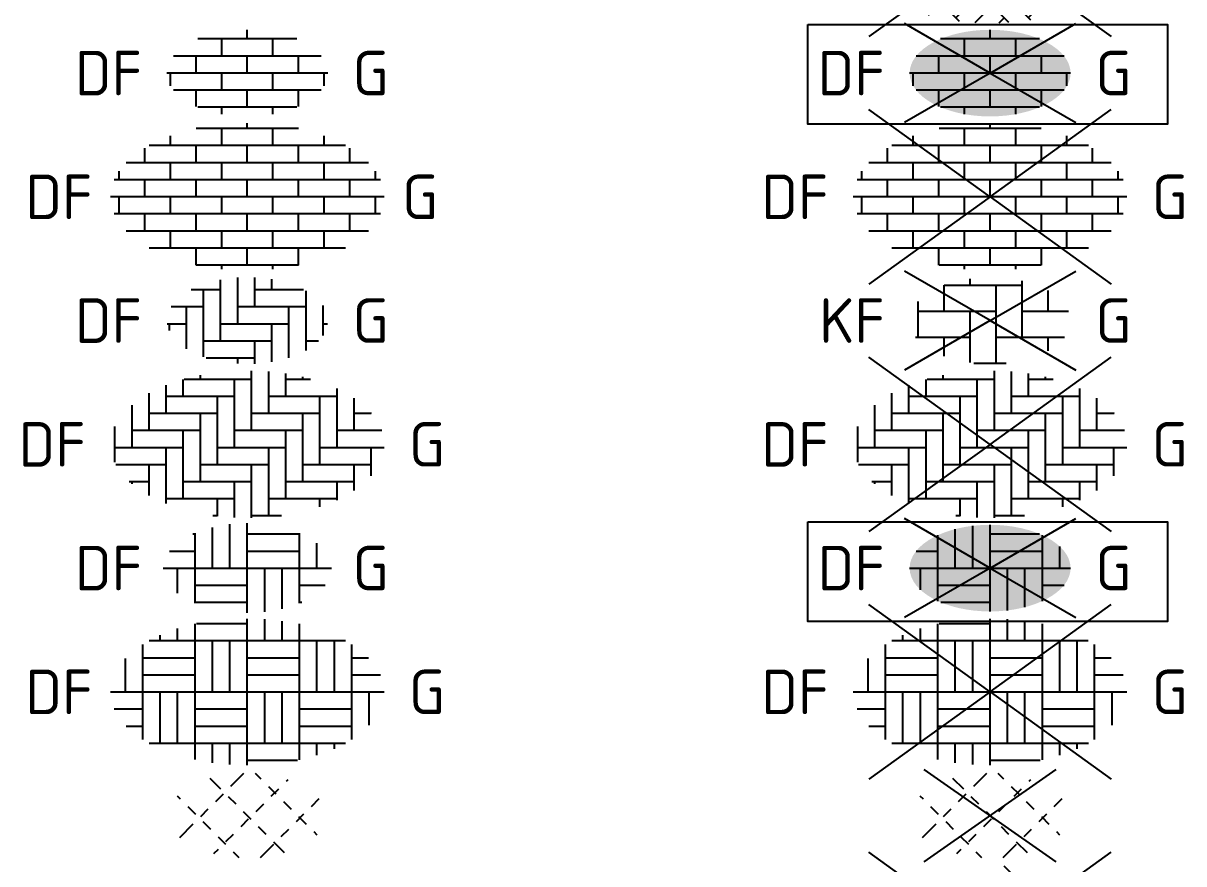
# Model space of a CAD drawing. Header units: metres. Extents: x -77 to 448, y 4806 to 5239.
# Drawn here: x -36.61 to -27.23, y 4873.61 to 4880.4 of the extents above; entities that cross this region are included whole.
import ezdxf
from ezdxf.enums import TextEntityAlignment as Align

# ---------------------------------------------------------------- set-up
doc = ezdxf.new("R2010")
doc.units = ezdxf.units.M
doc.layers.add('V-WE-VH-OPENVERHARDING_STRAATBAKSTEEN-S', color=90, linetype='Continuous', lineweight=25)
doc.styles.add('NLCS-ISO', font='NLCS-ISO.ttf')

# ---------------------------------------------------------------- blocks, each defined once
blk = doc.blocks.new('SVH-BOUWWEG_KL-SO')
for p, q in [((-1.067, 1.067), (-1.506, 1.506)), ((-0.661, 1.186), (-0.138, 1.709)), ((0.559, 1.474), (0.332, 1.701)), ((1.576, 1.39), (1.648, 1.462)), ((1.169, 0.864), (0.864, 1.169)), ((0.966, 0.78), (1.271, 1.085)), ((-2.694, 0.661), (-2.82, 0.787)), ((-1.271, 0.576), (-0.966, 0.881)), ((-0.457, 0.457), (-0.762, 0.762)), ((0.356, 0.17), (0.661, 0.475)), ((1.779, 0.254), (1.474, 0.559)), ((2.592, 0.373), (2.908, 0.689)), ((-2.084, 0.051), (-2.389, 0.356)), ((-1.88, -0.033), (-1.576, 0.272)), ((0.152, -0.152), (-0.152, 0.152)), ((1.982, -0.237), (2.287, 0.068)), ((-2.726, -0.879), (-2.185, -0.338)), ((-1.474, -0.559), (-1.779, -0.254)), ((-0.254, -0.44), (0.051, -0.135)), ((0.762, -0.762), (0.457, -0.457)), ((2.389, -0.356), (2.084, -0.051)), ((-0.864, -1.169), (-1.169, -0.864)), ((-0.864, -1.05), (-0.559, -0.745)), ((1.372, -0.847), (1.677, -0.542)), ((2.82, -0.787), (2.694, -0.661)), ((-1.349, -1.534), (-1.169, -1.355)), ((0.532, -1.686), (1.067, -1.151)), ((1.506, -1.506), (1.067, -1.067)), ((-0.332, -1.701), (-0.559, -1.474))]:
    blk.add_line(p, q)
at = {"style": 'NLCS-ISO', "flags": 1}
blk.add_attdef('FUNCTIE', text='', height=1.8, dxfattribs=at).set_placement((0, -2.75), align=Align.TOP_CENTER)
blk = doc.blocks.new('SVH-BSS_DIKFORMAAT_BLOK-SO')
for p, q in [((0, 0.001), (0, 2.951)), ((0.703, 2.071), (0.703, 2.943)), ((1.407, 2.071), (1.407, 2.858)), ((-2.814, 2.071), (-2.814, 2.554)), ((-2.111, 0.001), (-2.111, 2.749)), ((-2.058, 2.761), (-0.001, 2.761)), ((2.11, 0.001), (2.11, 2.746)), ((-4.221, 0.001), (-4.221, 1.92)), ((-3.966, 2.071), (-0.001, 2.071)), ((-3.518, 2.071), (-3.518, 2.294)), ((-1.408, 0.001), (-1.408, 2.071)), ((-0.704, 0.001), (-0.704, 2.071)), ((0, 2.071), (3.966, 2.071)), ((2.813, 0.001), (2.813, 2.071)), ((3.517, 0.001), (3.517, 2.071)), ((4.221, 0.001), (4.221, 1.92)), ((-4.925, 0.001), (-4.925, 1.348)), ((-4.221, 1.381), (-2.111, 1.381)), ((0, 1.381), (2.11, 1.381)), ((4.221, 1.381), (4.894, 1.381)), ((-4.221, 0.691), (-2.111, 0.691)), ((0, 0.691), (2.11, 0.691)), ((4.221, 0.691), (5.374, 0.691)), ((-5.525, 0.001), (-4.222, 0.001)), ((-4.221, 0.001), (-0.001, 0.001)), ((-4.221, -1.92), (-4.221, 0)), ((-3.518, -2.07), (-3.518, 0)), ((-2.814, -2.07), (-2.814, 0)), ((-2.111, -2.738), (-2.111, 0)), ((0, 0.001), (4.22, 0.001)), ((0, -2.955), (0, 0)), ((0.703, -2.07), (0.703, 0)), ((1.407, -2.07), (1.407, 0)), ((2.11, -2.746), (2.11, 0)), ((4.221, 0.001), (5.525, 0.001)), ((4.221, -1.92), (4.221, 0)), ((4.924, -1.349), (4.924, 0)), ((-5.374, -0.69), (-4.222, -0.69)), ((-2.111, -0.69), (-0.001, -0.69)), ((2.11, -0.69), (4.22, -0.69)), ((-4.895, -1.38), (-4.222, -1.38)), ((-2.111, -1.38), (-0.001, -1.38)), ((2.11, -1.38), (4.22, -1.38)), ((-3.968, -2.07), (-0.001, -2.07)), ((-1.408, -2.863), (-1.408, -2.07)), ((-0.704, -2.934), (-0.704, -2.07)), ((0, -2.07), (3.968, -2.07)), ((2.813, -2.554), (2.813, -2.07)), ((3.517, -2.295), (3.517, -2.07)), ((0, -2.76), (2.023, -2.76))]:
    blk.add_line(p, q)
at = {"style": 'NLCS-ISO'}
blk.add_attdef('FORMAAT', text='', height=1.8, dxfattribs=at).set_placement((-6.25, 0), align=Align.MIDDLE_RIGHT)
blk.add_attdef('KLEUR', text='', height=1.8, dxfattribs=at).set_placement((6.525, 0.001), align=Align.MIDDLE_LEFT)
at = {"style": 'NLCS-ISO', "flags": 1}
blk.add_attdef('FUNCTIE', text='', height=1.8, dxfattribs=at).set_placement((0, -3.5), align=Align.TOP_CENTER)
blk = doc.blocks.new('SVH-BSS_DIKFORMAAT_BLOK_KL-SO')
for p, q in [((-2.111, 0.001), (-2.111, 1.418)), ((-1.408, 0.001), (-1.408, 1.647)), ((-0.704, 0.001), (-0.704, 1.771)), ((0, 0.001), (0, 1.81)), ((2.11, 0.001), (2.11, 1.418)), ((-2.195, 1.381), (-2.111, 1.381)), ((0, 1.381), (2.11, 1.381)), ((2.813, 0.001), (2.813, 1.013)), ((-3.138, 0.691), (-2.111, 0.691)), ((0, 0.691), (2.11, 0.691)), ((-3.395, 0.001), (-0.001, 0.001)), ((-2.814, -1.012), (-2.814, 0)), ((-2.111, -1.418), (-2.111, 0)), ((0, 0.001), (3.395, 0.001)), ((0, -1.81), (0, 0)), ((0.703, -1.771), (0.703, 0)), ((1.407, -1.648), (1.407, 0)), ((2.11, -1.418), (2.11, 0)), ((-2.111, -0.69), (-0.001, -0.69)), ((2.11, -0.69), (3.139, -0.69)), ((-2.111, -1.38), (-0.001, -1.38)), ((2.11, -1.38), (2.197, -1.38))]:
    blk.add_line(p, q)
at = {"style": 'NLCS-ISO'}
blk.add_attdef('FORMAAT', text='', height=1.8, dxfattribs=at).set_placement((-4.25, 0), align=Align.MIDDLE_RIGHT)
blk.add_attdef('KLEUR', text='', height=1.8, dxfattribs=at).set_placement((4.25, 0), align=Align.MIDDLE_LEFT)
at = {"style": 'NLCS-ISO', "flags": 1}
blk.add_attdef('FUNCTIE', text='', height=1.8, dxfattribs=at).set_placement((0, -2.75), align=Align.TOP_CENTER)
blk = doc.blocks.new('SVH-BSS_DIKFORMAAT_ELLEBOOG-SO')
for p, q in [((0.16, 2.974), (0.16, 0.57)), ((0.85, 2.94), (0.85, 1.26)), ((1.54, 2.857), (1.54, 1.95)), ((-3.29, 2.39), (-3.29, 1.26)), ((-2.6, 2.625), (-2.6, 1.95)), ((-2.546, 2.64), (0.16, 2.64)), ((-1.91, 2.792), (-1.91, 2.64)), ((-0.53, 2.64), (-0.53, -0.12)), ((1.54, 2.64), (2.546, 2.64)), ((2.23, 2.722), (2.23, 2.64)), ((-3.98, 2.064), (-3.98, 0.57)), ((-3.29, 1.95), (-0.53, 1.95)), ((-1.22, 1.95), (-1.22, -0.81)), ((0.85, 1.95), (3.61, 1.95)), ((2.92, 1.95), (2.92, -0.81)), ((3.61, 2.252), (3.61, -0.12)), ((-4.67, 1.59), (-4.67, -0.12)), ((4.3, 1.868), (4.3, 0.57)), ((-3.98, 1.26), (-1.22, 1.26)), ((-1.91, 1.26), (-1.91, -1.5)), ((0.16, 1.26), (2.92, 1.26)), ((2.23, 1.26), (2.23, -1.5)), ((4.3, 1.26), (5.005, 1.26)), ((4.99, 1.272), (4.99, 1.26)), ((-5.36, 0.722), (-5.36, -0.722)), ((-4.67, 0.57), (-1.91, 0.57)), ((-2.6, 0.57), (-2.6, -2.19)), ((-0.53, 0.57), (2.23, 0.57)), ((1.54, 0.57), (1.54, -2.19)), ((3.61, 0.57), (5.427, 0.57)), ((-5.36, -0.12), (-2.6, -0.12)), ((-3.29, -0.12), (-3.29, -2.39)), ((-1.22, -0.12), (1.54, -0.12)), ((0.85, -0.12), (0.85, -2.88)), ((2.92, -0.12), (5.525, -0.12)), ((4.99, -0.12), (4.99, -1.277)), ((-5.316, -0.81), (-3.29, -0.81)), ((-3.98, -0.81), (-3.98, -2.064)), ((-1.91, -0.81), (0.85, -0.81)), ((0.16, -0.81), (0.16, -2.974)), ((2.23, -0.81), (4.99, -0.81)), ((4.3, -0.81), (4.3, -1.868)), ((-4.772, -1.5), (-3.98, -1.5)), ((-4.67, -1.5), (-4.67, -1.59)), ((-2.6, -1.5), (0.16, -1.5)), ((-0.53, -1.5), (-0.53, -2.961)), ((1.54, -1.5), (4.3, -1.5)), ((3.61, -1.5), (3.61, -2.252)), ((-3.29, -2.19), (-0.53, -2.19)), ((-1.22, -2.19), (-1.22, -2.902)), ((0.85, -2.19), (3.61, -2.19)), ((2.92, -2.19), (2.92, -2.526)), ((-1.387, -2.88), (-1.22, -2.88)), ((0.16, -2.88), (1.387, -2.88))]:
    blk.add_line(p, q)
at = {"style": 'NLCS-ISO'}
blk.add_attdef('FORMAAT', text='', height=1.8, dxfattribs=at).set_placement((-6.525, 0), align=Align.MIDDLE_RIGHT)
blk.add_attdef('KLEUR', text='', height=1.8, dxfattribs=at).set_placement((6.525, 0), align=Align.MIDDLE_LEFT)
at = {"style": 'NLCS-ISO', "flags": 1}
blk.add_attdef('FUNCTIE', text='', height=1.8, dxfattribs=at).set_placement((0, -3.975), align=Align.TOP_CENTER)
blk = doc.blocks.new('SVH-BSS_DIKFORMAAT_ELLEBOOG_KL-SO')
for p, q in [((-1.092, 1.648), (-1.092, -0.814)), ((-0.402, 1.737), (-0.402, -0.124)), ((0.288, 1.743), (0.288, 0.566)), ((0.978, 1.669), (0.978, 1.256)), ((-2.264, 1.256), (-1.092, 1.256)), ((-1.782, 1.256), (-1.782, -1.464)), ((0.288, 1.256), (2.264, 1.256)), ((2.358, 1.204), (2.358, -1.204)), ((-3.076, 0.566), (-1.782, 0.566)), ((-2.472, 0.566), (-2.472, -1.136)), ((-0.402, 0.566), (2.358, 0.566)), ((1.668, 0.566), (1.668, -1.502)), ((3.048, 0.607), (3.048, -0.607)), ((-3.242, -0.124), (-2.472, -0.124)), ((-3.162, -0.124), (-3.162, -0.405)), ((-1.092, -0.124), (1.668, -0.124)), ((0.978, -0.124), (0.978, -1.669)), ((3.048, -0.124), (3.242, -0.124)), ((-1.782, -0.814), (0.978, -0.814)), ((0.288, -0.814), (0.288, -1.743)), ((2.358, -0.814), (2.877, -0.814)), ((-1.66, -1.504), (0.288, -1.504)), ((-0.402, -1.504), (-0.402, -1.737))]:
    blk.add_line(p, q)
at = {"style": 'NLCS-ISO'}
blk.add_attdef('FORMAAT', text='', height=1.8, dxfattribs=at).set_placement((-4.25, 0), align=Align.MIDDLE_RIGHT)
blk.add_attdef('KLEUR', text='', height=1.8, dxfattribs=at).set_placement((4.25, 0), align=Align.MIDDLE_LEFT)
at = {"style": 'NLCS-ISO', "flags": 1}
blk.add_attdef('FUNCTIE', text='', height=1.8, dxfattribs=at).set_placement((0, -2.75), align=Align.TOP_CENTER)
blk = doc.blocks.new('SVH-BSS_DIKFORMAAT_HALFST-SO')
for p, q in [((0, 2.76), (0, 2.975)), ((-3.105, 2.07), (-3.105, 2.461)), ((2.062, 2.76), (-2.062, 2.76)), ((-1.035, 2.07), (-1.035, 2.76)), ((1.035, 2.07), (1.035, 2.76)), ((3.105, 2.07), (3.105, 2.461)), ((-4.14, 1.38), (-4.14, 1.97)), ((3.968, 2.07), (-3.968, 2.07)), ((-2.07, 1.38), (-2.07, 2.07)), ((0, 1.38), (0, 2.07)), ((2.07, 1.38), (2.07, 2.07)), ((4.14, 1.38), (4.14, 1.97)), ((-5.175, 0.69), (-5.175, 1.042)), ((4.895, 1.38), (-4.895, 1.38)), ((-3.105, 0.69), (-3.105, 1.38)), ((-1.035, 0.69), (-1.035, 1.38)), ((1.035, 0.69), (1.035, 1.38)), ((3.105, 0.69), (3.105, 1.38)), ((5.175, 0.69), (5.175, 1.042)), ((5.374, 0.69), (-5.374, 0.69)), ((-4.14, 0), (-4.14, 0.69)), ((-2.07, 0), (-2.07, 0.69)), ((0, 0), (0, 0.69)), ((2.07, 0), (2.07, 0.69)), ((4.14, 0), (4.14, 0.69)), ((-5.175, -0.69), (-5.175, 0)), ((-1.035, -0.69), (-1.035, 0)), ((1.035, -0.69), (1.035, 0)), ((5.525, 0), (-5.525, 0)), ((-3.105, -0.69), (-3.105, 0)), ((3.105, -0.69), (3.105, 0)), ((5.175, -0.69), (5.175, 0)), ((5.374, -0.69), (-5.374, -0.69)), ((-4.14, -1.38), (-4.14, -0.69)), ((-2.07, -1.38), (-2.07, -0.69)), ((0, -1.38), (0, -0.69)), ((2.07, -1.38), (2.07, -0.69)), ((4.14, -1.38), (4.14, -0.69)), ((4.895, -1.38), (-4.895, -1.38)), ((-3.105, -2.07), (-3.105, -1.38)), ((-1.035, -2.07), (-1.035, -1.38)), ((1.035, -2.07), (1.035, -1.38)), ((3.105, -2.07), (3.105, -1.38)), ((3.968, -2.07), (-3.968, -2.07)), ((-2.07, -2.758), (-2.07, -2.07)), ((0, -2.76), (0, -2.07)), ((2.07, -2.758), (2.07, -2.07)), ((2.062, -2.76), (-2.062, -2.76)), ((-1.035, -2.922), (-1.035, -2.76)), ((1.035, -2.922), (1.035, -2.76))]:
    blk.add_line(p, q)
at = {"style": 'NLCS-ISO'}
blk.add_attdef('FORMAAT', text='', height=1.8, dxfattribs=at).set_placement((-6.25, 0), align=Align.MIDDLE_RIGHT)
blk.add_attdef('KLEUR', text='', height=1.8, dxfattribs=at).set_placement((6.25, 0), align=Align.MIDDLE_LEFT)
at = {"style": 'NLCS-ISO', "flags": 1}
blk.add_attdef('FUNCTIE', text='', height=1.8, dxfattribs=at).set_placement((0, -3.975), align=Align.TOP_CENTER)
blk = doc.blocks.new('SVH-BSS_DIKFORMAAT_HALFST_KL-SO')
for p, q in [((0, 1.38), (0, 1.75)), ((1.999, 1.38), (-1.999, 1.38)), ((-1.035, 0.69), (-1.035, 1.38)), ((1.035, 0.69), (1.035, 1.38)), ((2.987, 0.69), (-2.987, 0.69)), ((-2.07, 0), (-2.07, 0.69)), ((0, 0), (0, 0.69)), ((2.07, 0), (2.07, 0.69)), ((-1.035, -0.69), (-1.035, 0)), ((1.035, -0.69), (1.035, 0)), ((3.25, 0), (-3.25, 0)), ((-3.105, -0.517), (-3.105, 0)), ((3.105, -0.517), (3.105, 0)), ((2.987, -0.69), (-2.987, -0.69)), ((-2.07, -1.349), (-2.07, -0.69)), ((0, -1.38), (0, -0.69)), ((2.07, -1.349), (2.07, -0.69)), ((1.999, -1.38), (-1.999, -1.38)), ((-1.035, -1.659), (-1.035, -1.38)), ((1.035, -1.659), (1.035, -1.38))]:
    blk.add_line(p, q)
at = {"style": 'NLCS-ISO'}
blk.add_attdef('FORMAAT', text='', height=1.8, dxfattribs=at).set_placement((-4.25, 0), align=Align.MIDDLE_RIGHT)
blk.add_attdef('KLEUR', text='', height=1.8, dxfattribs=at).set_placement((4.25, 0), align=Align.MIDDLE_LEFT)
at = {"style": 'NLCS-ISO', "flags": 1}
blk.add_attdef('FUNCTIE', text='', height=1.8, dxfattribs=at).set_placement((0, -2.75), align=Align.TOP_CENTER)
blk = doc.blocks.new('V-SVH-BOUWWEG-SO')
for p, q in [((0, 0), (-4.895, 3.524)), ((0, 0), (4.895, 3.524)), ((1.006, 2.518), (0.565, 2.959)), ((-1.822, 1.811), (-2.628, 2.617)), ((-1.115, 2.018), (-0.585, 2.549)), ((2.774, 2.372), (2.926, 2.524)), ((2.067, 1.458), (1.537, 1.988)), ((-2.176, 0.958), (-1.645, 1.488)), ((1.714, 1.311), (2.244, 1.841)), ((-4.65, 1.104), (-4.91, 1.364)), ((-0.761, 0.75), (-1.292, 1.281)), ((4.542, 0.604), (5.072, 1.134)), ((-3.59, 0.043), (-4.12, 0.574)), ((0.653, 0.25), (1.183, 0.781)), ((3.128, 0.397), (2.597, 0.927)), ((-3.236, -0.103), (-2.706, 0.427)), ((0.299, -0.31), (-0.231, 0.22)), ((3.481, -0.457), (4.012, 0.074)), ((0, 0), (-4.895, -3.524)), ((-0.408, -0.81), (0.123, -0.28)), ((0, 0), (4.895, -3.524)), ((4.188, -0.664), (3.658, -0.133)), ((-4.297, -1.164), (-3.767, -0.633)), ((-2.529, -1.017), (-3.059, -0.487)), ((1.36, -1.371), (0.83, -0.841)), ((-1.468, -1.871), (-0.938, -1.341)), ((2.421, -1.517), (2.951, -0.987)), ((4.958, -1.433), (4.719, -1.194)), ((-1.468, -2.078), (-1.999, -1.548)), ((1.36, -2.578), (1.89, -2.048)), ((2.421, -2.432), (1.89, -1.901)), ((-2.302, -2.704), (-1.999, -2.401)), ((-0.59, -2.957), (-0.938, -2.608))]:
    blk.add_line(p, q)
blk = doc.blocks.new('V-SVH-BOUWWEG_KL-SO')
for p, q in [((-2.662, -1.864), (2.662, 1.864)), ((2.662, -1.864), (-2.662, 1.864)), ((-1.067, 1.067), (-1.506, 1.506)), ((-0.661, 1.186), (-0.138, 1.709)), ((0.559, 1.474), (0.332, 1.701)), ((1.576, 1.39), (1.648, 1.462)), ((1.169, 0.864), (0.864, 1.169)), ((0.966, 0.78), (1.271, 1.085)), ((-2.694, 0.661), (-2.82, 0.787)), ((-1.271, 0.576), (-0.966, 0.881)), ((-0.457, 0.457), (-0.762, 0.762)), ((0.356, 0.17), (0.661, 0.475)), ((1.779, 0.254), (1.474, 0.559)), ((2.592, 0.373), (2.908, 0.689)), ((-2.084, 0.051), (-2.389, 0.356)), ((-1.88, -0.033), (-1.576, 0.272)), ((0.152, -0.152), (-0.152, 0.152)), ((1.982, -0.237), (2.287, 0.068)), ((-2.726, -0.879), (-2.185, -0.338)), ((-1.474, -0.559), (-1.779, -0.254)), ((-0.254, -0.44), (0.051, -0.135)), ((0.762, -0.762), (0.457, -0.457)), ((2.389, -0.356), (2.084, -0.051)), ((-0.864, -1.169), (-1.169, -0.864)), ((-0.864, -1.05), (-0.559, -0.745)), ((1.372, -0.847), (1.677, -0.542)), ((2.82, -0.787), (2.694, -0.661)), ((-1.349, -1.534), (-1.169, -1.355)), ((0.532, -1.686), (1.067, -1.151)), ((1.506, -1.506), (1.067, -1.067)), ((-0.332, -1.701), (-0.559, -1.474))]:
    blk.add_line(p, q)
at = {"style": 'NLCS-ISO', "flags": 1}
blk.add_attdef('FUNCTIE', text='', height=1.8, dxfattribs=at).set_placement((0, -2.75), align=Align.TOP_CENTER)
blk = doc.blocks.new('V-SVH-BSS_DIKFORMAAT_BLOK-SO')
for p, q in [((0, 0), (-4.895, 3.524)), ((0, 0), (4.895, 3.524)), ((0, 0.001), (0, 2.951)), ((0.703, 2.071), (0.703, 2.943)), ((1.407, 2.071), (1.407, 2.858)), ((-2.814, 2.071), (-2.814, 2.554)), ((-2.111, 0.001), (-2.111, 2.749)), ((-2.058, 2.761), (-0.001, 2.761)), ((2.11, 0.001), (2.11, 2.746)), ((-4.221, 0.001), (-4.221, 1.92)), ((-3.966, 2.071), (-0.001, 2.071)), ((-3.518, 2.071), (-3.518, 2.294)), ((-1.408, 0.001), (-1.408, 2.071)), ((-0.704, 0.001), (-0.704, 2.071)), ((0, 2.071), (3.966, 2.071)), ((2.813, 0.001), (2.813, 2.071)), ((3.517, 0.001), (3.517, 2.071)), ((4.221, 0.001), (4.221, 1.92)), ((-4.925, 0.001), (-4.925, 1.348)), ((-4.221, 1.381), (-2.111, 1.381)), ((0, 1.381), (2.11, 1.381)), ((4.221, 1.381), (4.894, 1.381)), ((-4.221, 0.691), (-2.111, 0.691)), ((0, 0.691), (2.11, 0.691)), ((4.221, 0.691), (5.374, 0.691)), ((-5.525, 0.001), (-4.222, 0.001)), ((-4.221, 0.001), (-0.001, 0.001)), ((-4.221, -1.92), (-4.221, 0)), ((-3.518, -2.07), (-3.518, 0)), ((-2.814, -2.07), (-2.814, 0)), ((-2.111, -2.738), (-2.111, 0)), ((0, 0.001), (4.22, 0.001)), ((0, -2.955), (0, 0)), ((0.703, -2.07), (0.703, 0)), ((1.407, -2.07), (1.407, 0)), ((2.11, -2.746), (2.11, 0)), ((4.221, 0.001), (5.525, 0.001)), ((4.221, -1.92), (4.221, 0)), ((4.924, -1.349), (4.924, 0)), ((0, 0), (-4.895, -3.524)), ((0, 0), (4.895, -3.524)), ((-5.374, -0.69), (-4.222, -0.69)), ((-2.111, -0.69), (-0.001, -0.69)), ((2.11, -0.69), (4.22, -0.69)), ((-4.895, -1.38), (-4.222, -1.38)), ((-2.111, -1.38), (-0.001, -1.38)), ((2.11, -1.38), (4.22, -1.38)), ((-3.968, -2.07), (-0.001, -2.07)), ((-1.408, -2.863), (-1.408, -2.07)), ((-0.704, -2.934), (-0.704, -2.07)), ((0, -2.07), (3.968, -2.07)), ((2.813, -2.554), (2.813, -2.07)), ((3.517, -2.295), (3.517, -2.07)), ((0, -2.76), (2.023, -2.76))]:
    blk.add_line(p, q)
at = {"style": 'NLCS-ISO'}
blk.add_attdef('FORMAAT', text='', height=1.8, dxfattribs=at).set_placement((-6.525, 0), align=Align.MIDDLE_RIGHT)
blk.add_attdef('KLEUR', text='', height=1.8, dxfattribs=at).set_placement((6.525, 0), align=Align.MIDDLE_LEFT)
at = {"style": 'NLCS-ISO', "flags": 1}
blk.add_attdef('FUNCTIE', text='', height=1.8, dxfattribs=at).set_placement((0, -3.975), align=Align.TOP_CENTER)
blk = doc.blocks.new('V-SVH-BSS_DIKFORMAAT_BLOK_KL-SO')
h = blk.add_hatch(color=254)
edge = h.paths.add_edge_path()
edge.add_ellipse((0, 0), major_axis=(3.25, 0), ratio=0.538462, start_angle=0, end_angle=360)
for p, q in [((0, 0), (-3.464, 2)), ((0, 0), (3.464, 2)), ((-1.408, 0.001), (-1.408, 1.578)), ((-0.704, 0.001), (-0.704, 1.709)), ((0, 0.001), (0, 1.75)), ((-2.111, 0.001), (-2.111, 1.332)), ((0, 1.381), (1.995, 1.381)), ((2.11, 0.001), (2.11, 1.331)), ((-2.989, 0.691), (-2.111, 0.691)), ((0, 0.691), (2.11, 0.691)), ((2.813, 0.001), (2.813, 0.876)), ((0, 0), (-3.464, -2)), ((-3.252, 0.001), (-0.001, 0.001)), ((-2.814, -0.875), (-2.814, 0)), ((-2.111, -1.329), (-2.111, 0)), ((0, 0.001), (3.25, 0.001)), ((0, -1.748), (0, 0)), ((0, 0), (3.464, -2)), ((0.703, -1.707), (0.703, 0)), ((1.407, -1.576), (1.407, 0)), ((2.11, -1.33), (2.11, 0)), ((-2.111, -0.69), (-0.001, -0.69)), ((2.11, -0.69), (2.986, -0.69)), ((-1.995, -1.38), (-0.001, -1.38))]:
    blk.add_line(p, q)
at = {"style": 'NLCS-ISO'}
blk.add_attdef('FORMAAT', text='', height=1.8, dxfattribs=at).set_placement((-4.25, 0), align=Align.MIDDLE_RIGHT)
blk.add_attdef('KLEUR', text='', height=1.8, dxfattribs=at).set_placement((4.25, 0), align=Align.MIDDLE_LEFT)
at = {"style": 'NLCS-ISO', "flags": 1}
blk.add_attdef('FUNCTIE', text='', height=1.8, dxfattribs=at).set_placement((0, -2.75), align=Align.TOP_CENTER)
blk = doc.blocks.new('V-SVH-BSS_DIKFORMAAT_ELLEBOOG-SO')
for p, q in [((0, 0), (-4.895, 3.524)), ((0, 0), (4.895, 3.524)), ((0.16, 2.974), (0.16, 0.57)), ((0.85, 2.94), (0.85, 1.26)), ((1.54, 2.857), (1.54, 1.95)), ((-3.29, 2.39), (-3.29, 1.26)), ((-2.6, 2.625), (-2.6, 1.95)), ((-2.546, 2.64), (0.16, 2.64)), ((-1.91, 2.792), (-1.91, 2.64)), ((-0.53, 2.64), (-0.53, -0.12)), ((1.54, 2.64), (2.546, 2.64)), ((2.23, 2.722), (2.23, 2.64)), ((-3.98, 2.064), (-3.98, 0.57)), ((-3.29, 1.95), (-0.53, 1.95)), ((-1.22, 1.95), (-1.22, -0.81)), ((0.85, 1.95), (3.61, 1.95)), ((2.92, 1.95), (2.92, -0.81)), ((3.61, 2.252), (3.61, -0.12)), ((-4.67, 1.59), (-4.67, -0.12)), ((4.3, 1.868), (4.3, 0.57)), ((-3.98, 1.26), (-1.22, 1.26)), ((-1.91, 1.26), (-1.91, -1.5)), ((0.16, 1.26), (2.92, 1.26)), ((2.23, 1.26), (2.23, -1.5)), ((4.3, 1.26), (5.005, 1.26)), ((4.99, 1.272), (4.99, 1.26)), ((-5.36, 0.722), (-5.36, -0.722)), ((-4.67, 0.57), (-1.91, 0.57)), ((-2.6, 0.57), (-2.6, -2.19)), ((-0.53, 0.57), (2.23, 0.57)), ((1.54, 0.57), (1.54, -2.19)), ((3.61, 0.57), (5.427, 0.57)), ((0, 0), (-4.895, -3.524)), ((0, 0), (4.895, -3.524)), ((-5.36, -0.12), (-2.6, -0.12)), ((-3.29, -0.12), (-3.29, -2.39)), ((-1.22, -0.12), (1.54, -0.12)), ((0.85, -0.12), (0.85, -2.88)), ((2.92, -0.12), (5.525, -0.12)), ((4.99, -0.12), (4.99, -1.277)), ((-5.316, -0.81), (-3.29, -0.81)), ((-3.98, -0.81), (-3.98, -2.064)), ((-1.91, -0.81), (0.85, -0.81)), ((0.16, -0.81), (0.16, -2.974)), ((2.23, -0.81), (4.99, -0.81)), ((4.3, -0.81), (4.3, -1.868)), ((-4.772, -1.5), (-3.98, -1.5)), ((-4.67, -1.5), (-4.67, -1.59)), ((-2.6, -1.5), (0.16, -1.5)), ((-0.53, -1.5), (-0.53, -2.961)), ((1.54, -1.5), (4.3, -1.5)), ((3.61, -1.5), (3.61, -2.252)), ((-3.29, -2.19), (-0.53, -2.19)), ((-1.22, -2.19), (-1.22, -2.902)), ((0.85, -2.19), (3.61, -2.19)), ((2.92, -2.19), (2.92, -2.526)), ((-1.387, -2.88), (-1.22, -2.88)), ((0.16, -2.88), (1.387, -2.88))]:
    blk.add_line(p, q)
at = {"style": 'NLCS-ISO'}
blk.add_attdef('FORMAAT', text='', height=1.8, dxfattribs=at).set_placement((-6.525, 0), align=Align.MIDDLE_RIGHT)
blk.add_attdef('KLEUR', text='', height=1.8, dxfattribs=at).set_placement((6.525, 0), align=Align.MIDDLE_LEFT)
at = {"style": 'NLCS-ISO', "flags": 1}
blk.add_attdef('FUNCTIE', text='', height=1.8, dxfattribs=at).set_placement((0, -3.975), align=Align.TOP_CENTER)
blk = doc.blocks.new('V-SVH-BSS_DIKFORMAAT_ELLEBOOG_KL-SO')
for p, q in [((0, 0), (-3.464, 2)), ((0, 0), (3.464, 2)), ((-1.872, 1.431), (-1.872, 0.386)), ((-1.859, 1.436), (1.278, 1.436)), ((-0.822, 1.693), (-0.822, 1.436)), ((0.228, 1.436), (0.228, -1.714)), ((1.278, 1.609), (1.278, -0.664)), ((2.328, 1.221), (2.328, 0.386)), ((-2.922, 0.767), (-2.922, -0.664)), ((0, 0), (-3.464, -2)), ((-2.922, 0.386), (0.228, 0.386)), ((-0.822, 0.386), (-0.822, -1.693)), ((0, 0), (3.464, -2)), ((1.278, 0.386), (3.17, 0.386)), ((-3.007, -0.664), (-0.822, -0.664)), ((-1.872, -0.664), (-1.872, -1.431)), ((0.228, -0.664), (3.007, -0.664)), ((2.328, -0.664), (2.328, -1.221)), ((-0.652, -1.714), (0.652, -1.714))]:
    blk.add_line(p, q)
at = {"style": 'NLCS-ISO'}
blk.add_attdef('FORMAAT', text='', height=1.8, dxfattribs=at).set_placement((-4.25, 0), align=Align.MIDDLE_RIGHT)
blk.add_attdef('KLEUR', text='', height=1.8, dxfattribs=at).set_placement((4.25, 0), align=Align.MIDDLE_LEFT)
at = {"style": 'NLCS-ISO', "flags": 1}
blk.add_attdef('FUNCTIE', text='', height=1.8, dxfattribs=at).set_placement((0, -2.75), align=Align.TOP_CENTER)
blk = doc.blocks.new('V-SVH-BSS_DIKFORMAAT_HALFST-SO')
for p, q in [((0, 0), (-4.895, 3.524)), ((0, 0), (4.895, 3.524)), ((0, 2.76), (0, 2.975)), ((-3.105, 2.07), (-3.105, 2.461)), ((2.062, 2.76), (-2.062, 2.76)), ((-1.035, 2.07), (-1.035, 2.76)), ((1.035, 2.07), (1.035, 2.76)), ((3.105, 2.07), (3.105, 2.461)), ((-4.14, 1.38), (-4.14, 1.97)), ((3.968, 2.07), (-3.968, 2.07)), ((-2.07, 1.38), (-2.07, 2.07)), ((0, 1.38), (0, 2.07)), ((2.07, 1.38), (2.07, 2.07)), ((4.14, 1.38), (4.14, 1.97)), ((-5.175, 0.69), (-5.175, 1.042)), ((4.895, 1.38), (-4.895, 1.38)), ((-3.105, 0.69), (-3.105, 1.38)), ((-1.035, 0.69), (-1.035, 1.38)), ((1.035, 0.69), (1.035, 1.38)), ((3.105, 0.69), (3.105, 1.38)), ((5.175, 0.69), (5.175, 1.042)), ((5.374, 0.69), (-5.374, 0.69)), ((-4.14, 0), (-4.14, 0.69)), ((-2.07, 0), (-2.07, 0.69)), ((0, 0), (0, 0.69)), ((2.07, 0), (2.07, 0.69)), ((4.14, 0), (4.14, 0.69)), ((-5.175, -0.69), (-5.175, 0)), ((0, 0), (-4.895, -3.524)), ((-1.035, -0.69), (-1.035, 0)), ((0, 0), (4.895, -3.524)), ((1.035, -0.69), (1.035, 0)), ((5.525, 0), (-5.525, 0)), ((-3.105, -0.69), (-3.105, 0)), ((3.105, -0.69), (3.105, 0)), ((5.175, -0.69), (5.175, 0)), ((5.374, -0.69), (-5.374, -0.69)), ((-4.14, -1.38), (-4.14, -0.69)), ((-2.07, -1.38), (-2.07, -0.69)), ((0, -1.38), (0, -0.69)), ((2.07, -1.38), (2.07, -0.69)), ((4.14, -1.38), (4.14, -0.69)), ((4.895, -1.38), (-4.895, -1.38)), ((-3.105, -2.07), (-3.105, -1.38)), ((-1.035, -2.07), (-1.035, -1.38)), ((1.035, -2.07), (1.035, -1.38)), ((3.105, -2.07), (3.105, -1.38)), ((3.968, -2.07), (-3.968, -2.07)), ((-2.07, -2.758), (-2.07, -2.07)), ((0, -2.76), (0, -2.07)), ((2.07, -2.758), (2.07, -2.07)), ((2.062, -2.76), (-2.062, -2.76)), ((-1.035, -2.922), (-1.035, -2.76)), ((1.035, -2.922), (1.035, -2.76))]:
    blk.add_line(p, q)
at = {"style": 'NLCS-ISO'}
blk.add_attdef('FORMAAT', text='', height=1.8, dxfattribs=at).set_placement((-6.525, 0), align=Align.MIDDLE_RIGHT)
blk.add_attdef('KLEUR', text='', height=1.8, dxfattribs=at).set_placement((6.525, 0), align=Align.MIDDLE_LEFT)
at = {"style": 'NLCS-ISO', "flags": 1}
blk.add_attdef('FUNCTIE', text='', height=1.8, dxfattribs=at).set_placement((0, -3.975), align=Align.TOP_CENTER)
blk = doc.blocks.new('V-SVH-BSS_DIKFORMAAT_HALFST_KL-SO')
h = blk.add_hatch(color=254)
edge = h.paths.add_edge_path()
edge.add_ellipse((0, 0), major_axis=(3.25, 0), ratio=0.538462, start_angle=0, end_angle=360)
for p, q in [((0, 0), (-3.464, 2)), ((0, 0), (3.464, 2)), ((0, 1.38), (0, 1.75)), ((1.999, 1.38), (-1.999, 1.38)), ((-1.035, 0.69), (-1.035, 1.38)), ((1.035, 0.69), (1.035, 1.38)), ((2.987, 0.69), (-2.987, 0.69)), ((-2.07, 0), (-2.07, 0.69)), ((0, 0), (0, 0.69)), ((2.07, 0), (2.07, 0.69)), ((0, 0), (-3.464, -2)), ((-1.035, -0.69), (-1.035, 0)), ((0, 0), (3.464, -2)), ((1.035, -0.69), (1.035, 0)), ((3.25, 0), (-3.25, 0)), ((-3.105, -0.517), (-3.105, 0)), ((3.105, -0.517), (3.105, 0)), ((2.987, -0.69), (-2.987, -0.69)), ((-2.07, -1.349), (-2.07, -0.69)), ((0, -1.38), (0, -0.69)), ((2.07, -1.349), (2.07, -0.69)), ((1.999, -1.38), (-1.999, -1.38)), ((-1.035, -1.659), (-1.035, -1.38)), ((1.035, -1.659), (1.035, -1.38))]:
    blk.add_line(p, q)
at = {"style": 'NLCS-ISO'}
blk.add_attdef('FORMAAT', text='', height=1.8, dxfattribs=at).set_placement((-4.25, 0), align=Align.MIDDLE_RIGHT)
blk.add_attdef('KLEUR', text='', height=1.8, dxfattribs=at).set_placement((4.25, 0), align=Align.MIDDLE_LEFT)
at = {"style": 'NLCS-ISO', "flags": 1}
blk.add_attdef('FUNCTIE', text='', height=1.8, dxfattribs=at).set_placement((0, -2.75), align=Align.TOP_CENTER)
blk = doc.blocks.new('V-SVH-BSS_DIKFORMAAT_KEPER-SO')
for p, q in [((0, 0), (-4.895, 3.524)), ((0, 0), (4.895, 3.524)), ((-1.387, 1.141), (0.436, 2.964)), ((-1.387, 2.117), (-0.545, 2.959)), ((-1.2, 2.905), (-0.899, 2.605)), ((0.707, 2.95), (2.028, 1.629)), ((-4.314, 1.141), (-2.935, 2.521)), ((-2.808, 2.562), (-0.899, 0.653)), ((-2.043, 2.772), (-0.899, 1.629)), ((0.077, 2.605), (2.028, 0.653)), ((1.54, 2.117), (2.162, 2.738)), ((1.54, 1.141), (2.924, 2.524)), ((1.825, 2.808), (2.028, 2.605)), ((3.173, 2.435), (4.956, 0.653)), ((-4.314, 0.165), (-2.363, 2.117)), ((-4.157, 1.959), (-3.827, 1.629)), ((-1.387, 0.165), (0.565, 2.117)), ((1.54, 0.165), (3.492, 2.117)), ((-4.72, 1.546), (-3.827, 0.653)), ((-2.851, 1.629), (-0.899, -0.323)), ((0.077, 1.629), (2.028, -0.323)), ((3.004, 1.629), (4.956, -0.323)), ((4.468, 1.141), (4.8, 1.473)), ((-5.182, 1.032), (-3.827, -0.323)), ((-4.314, -0.811), (-2.363, 1.141)), ((-1.387, -0.811), (0.565, 1.141)), ((1.54, -0.811), (3.492, 1.141)), ((4.468, 0.165), (5.242, 0.939)), ((-2.851, 0.653), (-0.899, -1.299)), ((0.077, 0.653), (2.028, -1.299)), ((3.004, 0.653), (4.956, -1.299)), ((-5.524, -0.068), (-5.29, 0.165)), ((-5.485, 0.359), (-3.827, -1.299)), ((0, 0), (-4.895, -3.524)), ((-4.314, -1.787), (-2.363, 0.165)), ((-1.387, -1.787), (0.565, 0.165)), ((0, 0), (4.895, -3.524)), ((1.54, -1.787), (3.492, 0.165)), ((4.468, -0.811), (5.508, 0.23)), ((-2.851, -0.323), (-0.899, -2.275)), ((0.077, -0.323), (2.028, -2.275)), ((3.004, -0.323), (4.447, -1.766)), ((-5.342, -0.759), (-4.117, -1.984)), ((-5.307, -0.828), (-5.29, -0.811)), ((-3.741, -2.189), (-2.363, -0.811)), ((-1.387, -2.762), (0.565, -0.811)), ((1.54, -2.762), (3.492, -0.811)), ((-2.851, -1.299), (-1.25, -2.899)), ((0.077, -1.299), (1.626, -2.848)), ((3.004, -1.299), (3.843, -2.137)), ((4.636, -1.618), (5.061, -1.194)), ((-3.055, -2.479), (-2.363, -1.787)), ((-0.605, -2.956), (0.565, -1.787)), ((2.676, -2.603), (3.492, -1.787)), ((-2.851, -2.275), (-2.462, -2.663)), ((0.077, -2.275), (0.749, -2.947)), ((3.004, -2.275), (3.167, -2.438)), ((0.36, -2.967), (0.565, -2.762))]:
    blk.add_line(p, q)
at = {"style": 'NLCS-ISO'}
blk.add_attdef('FORMAAT', text='', height=1.8, dxfattribs=at).set_placement((-6.525, 0), align=Align.MIDDLE_RIGHT)
blk.add_attdef('KLEUR', text='', height=1.8, dxfattribs=at).set_placement((6.525, 0), align=Align.MIDDLE_LEFT)
at = {"style": 'NLCS-ISO', "flags": 1}
blk.add_attdef('FUNCTIE', text='', height=1.8, dxfattribs=at).set_placement((0, -3.975), align=Align.TOP_CENTER)

msp = doc.modelspace()

# ---------------------------------------------------------------- linework, layer by layer
at = {"color": 1}
for points in [[(-30.2705, 4880.3901), (-27.3668, 4880.3901), (-27.3668, 4879.5853), (-30.2705, 4879.5853)], [(-30.2705, 4876.3718), (-27.3668, 4876.3718), (-27.3668, 4875.567), (-30.2705, 4875.567)]]:
    msp.add_lwpolyline(points, close=True, dxfattribs=at)

# ---------------------------------------------------------------- block references
at = {"layer": 'V-WE-VH-OPENVERHARDING_STRAATBAKSTEEN-S', "xscale": 0.2, "yscale": 0.2, "zscale": 0.2}
for name, p, values in [('V-SVH-BSS_DIKFORMAAT_KEPER-SO', (-28.7985, 4880.9979), {'FORMAAT': 'DF', 'KLEUR': 'G'}), ('SVH-BSS_DIKFORMAAT_HALFST_KL-SO', (-34.7985, 4879.9979), {'FORMAAT': 'DF', 'KLEUR': 'G'}), ('V-SVH-BSS_DIKFORMAAT_HALFST_KL-SO', (-28.7985, 4879.9979), {'FORMAAT': 'DF', 'KLEUR': 'G'}), ('V-SVH-BSS_DIKFORMAAT_HALFST-SO', (-28.7985, 4878.9979), {'FORMAAT': 'DF', 'KLEUR': 'G'}), ('SVH-BSS_DIKFORMAAT_HALFST-SO', (-34.7985, 4878.9979), {'FORMAAT': 'DF', 'KLEUR': 'G'}), ('SVH-BSS_DIKFORMAAT_ELLEBOOG_KL-SO', (-34.7985, 4877.9979), {'FORMAAT': 'DF', 'KLEUR': 'G'}), ('V-SVH-BSS_DIKFORMAAT_ELLEBOOG_KL-SO', (-28.7985, 4877.9979), {'FORMAAT': 'KF', 'KLEUR': 'G'}), ('V-SVH-BSS_DIKFORMAAT_ELLEBOOG-SO', (-28.7985, 4876.9979), {'FORMAAT': 'DF', 'KLEUR': 'G'}), ('SVH-BSS_DIKFORMAAT_ELLEBOOG-SO', (-34.7985, 4876.9979), {'FORMAAT': 'DF', 'KLEUR': 'G'}), ('V-SVH-BSS_DIKFORMAAT_BLOK_KL-SO', (-28.7985, 4875.9979), {'FORMAAT': 'DF', 'KLEUR': 'G'}), ('SVH-BSS_DIKFORMAAT_BLOK_KL-SO', (-34.7985, 4875.9979), {'FORMAAT': 'DF', 'KLEUR': 'G'}), ('V-SVH-BSS_DIKFORMAAT_BLOK-SO', (-28.7985, 4874.9979), {'FORMAAT': 'DF', 'KLEUR': 'G'}), ('SVH-BSS_DIKFORMAAT_BLOK-SO', (-34.7985, 4874.9979), {'FORMAAT': 'DF', 'KLEUR': 'G'})]:
    msp.add_blockref(name, p, dxfattribs=at).add_auto_attribs(values)
for name, p in [('SVH-BOUWWEG_KL-SO', (-34.7985, 4873.9979)), ('V-SVH-BOUWWEG_KL-SO', (-28.7985, 4873.9979)), ('V-SVH-BOUWWEG-SO', (-28.7985, 4872.9979))]:
    msp.add_blockref(name, p, dxfattribs=at)

doc.saveas('drawing.dxf')
